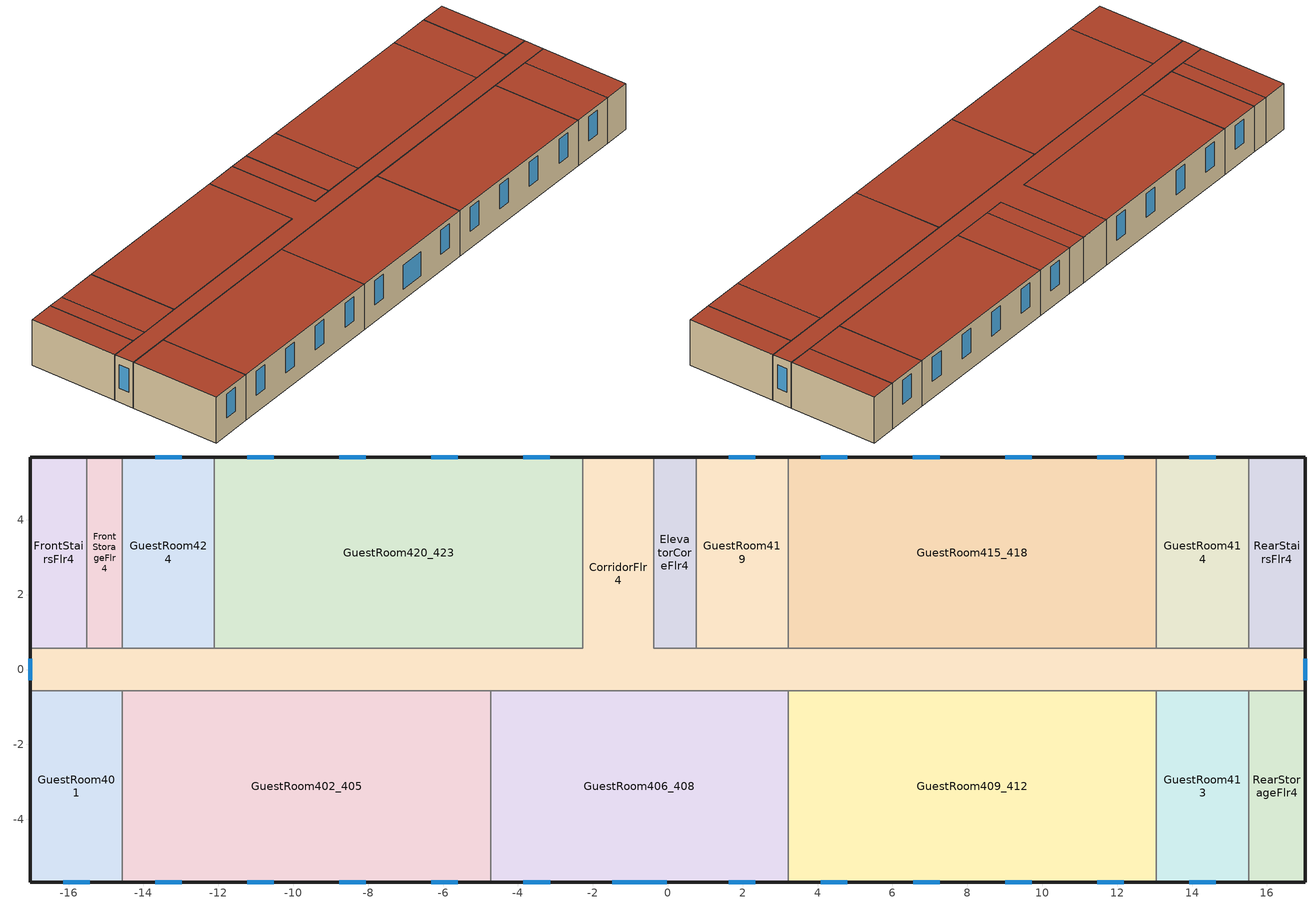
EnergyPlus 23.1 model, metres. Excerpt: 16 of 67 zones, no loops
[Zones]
RearStairsFlr4
 floor to RearStairsFlr3 (LA_Floor_Construction): 17.02,5.67 17.02,0.57 15.51,0.57 15.51,5.67 z8.84
 wall outside (LA_Wall_Construction): 17.02,0.57 17.02,5.67 15.51,5.67 z8.84:11.58
 wall to GuestRoom414 (LA_Wall_Construction): 15.51,5.67 15.51,0.57 z8.84:11.58
 wall to CorridorFlr4 (LA_Wall_Construction): 15.51,0.57 17.02,0.57 z8.84:11.58
 roof outside (LA_Roof_Construction): 17.02,0.57 17.02,5.67 15.51,5.67 15.51,0.57 z11.58
CorridorFlr4
 floor to CorridorFlr3 (LA_Floor_Construction): 17.02,0.57 17.02,-0.57 -17.02,-0.57 -17.02,0.57 -2.27,0.57 -2.27,5.67 -0.38,5.67 -0.38,0.57 z8.84
 wall outside (LA_Wall_Construction): 17.02,-0.57 17.02,0.57 / -0.38,5.67 -2.27,5.67 / -17.02,0.57 -17.02,-0.57 z8.84:11.58
 wall to GuestRoom414 (LA_Wall_Construction): 15.51,0.57 13.05,0.57 z8.84:11.58
 wall to GuestRoom415_418 (LA_Wall_Construction): 13.05,0.57 3.22,0.57 z8.84:11.58
 wall to GuestRoom419 (LA_Wall_Construction): 3.22,0.57 0.76,0.57 z8.84:11.58
 wall to ElevatorCoreFlr4 (LA_Wall_Construction): 0.76,0.57 -0.38,0.57 -0.38,5.67 z8.84:11.58
 wall to GuestRoom420_423 (LA_Wall_Construction): -2.27,5.67 -2.27,0.57 -12.1,0.57 z8.84:11.58
 wall to GuestRoom424 (LA_Wall_Construction): -12.1,0.57 -14.56,0.57 z8.84:11.58
 wall to FrontStorageFlr4 (LA_Wall_Construction): -14.56,0.57 -15.51,0.57 z8.84:11.58
 wall to FrontStairsFlr4 (LA_Wall_Construction): -15.51,0.57 -17.02,0.57 z8.84:11.58
 wall to GuestRoom401 (LA_Wall_Construction): -17.02,-0.57 -14.56,-0.57 z8.84:11.58
 wall to GuestRoom402_405 (LA_Wall_Construction): -14.56,-0.57 -4.73,-0.57 z8.84:11.58
 wall to GuestRoom406_408 (LA_Wall_Construction): -4.73,-0.57 3.22,-0.57 z8.84:11.58
 wall to GuestRoom409_412 (LA_Wall_Construction): 3.22,-0.57 13.05,-0.57 z8.84:11.58
 wall to GuestRoom413 (LA_Wall_Construction): 13.05,-0.57 15.51,-0.57 z8.84:11.58
 wall to RearStorageFlr4 (LA_Wall_Construction): 15.51,-0.57 17.02,-0.57 z8.84:11.58
 window (LA_Window_Construction): 17.02,-0.29 17.02,0.29 / -17.02,0.29 -17.02,-0.29 z9.68:11.1
 roof outside (LA_Roof_Construction): 17.02,-0.57 17.02,0.57 -0.38,0.57 -0.38,5.67 -2.27,5.67 -2.27,0.57 -17.02,0.57 -17.02,-0.57 z11.58
RearStorageFlr4
 floor to RearStorageFlr3 (LA_Floor_Construction): 17.02,-0.57 17.02,-5.67 15.51,-5.67 15.51,-0.57 z8.84
 wall outside (LA_Wall_Construction): 15.51,-5.67 17.02,-5.67 17.02,-0.57 z8.84:11.58
 wall to GuestRoom413 (LA_Wall_Construction): 15.51,-0.57 15.51,-5.67 z8.84:11.58
 roof outside (LA_Roof_Construction): 17.02,-5.67 17.02,-0.57 15.51,-0.57 15.51,-5.67 z11.58
GuestRoom401
 floor to GuestRoom301 (LA_Floor_Construction): -14.56,-0.57 -14.56,-5.67 -17.02,-5.67 -17.02,-0.57 z8.84
 wall outside (LA_Wall_Construction): -17.02,-0.57 -17.02,-5.67 -14.56,-5.67 z8.84:11.58
 wall to GuestRoom402_405 (LA_Wall_Construction): -14.56,-5.67 -14.56,-0.57 z8.84:11.58
 window (LA_Window_Construction): -16.15,-5.67 -15.44,-5.67 z9.86:11.3
 roof outside (LA_Roof_Construction): -14.56,-5.67 -14.56,-0.57 -17.02,-0.57 -17.02,-5.67 z11.58
GuestRoom402_405
 floor to GuestRoom302_305 (LA_Floor_Construction): -4.73,-0.57 -4.73,-5.67 -14.56,-5.67 -14.56,-0.57 z8.84
 wall outside (LA_Wall_Construction): -14.56,-5.67 -4.73,-5.67 z8.84:11.58
 wall to GuestRoom406_408 (LA_Wall_Construction): -4.73,-5.67 -4.73,-0.57 z8.84:11.58
 window (LA_Window_Construction): -13.69,-5.67 -12.98,-5.67 / -11.23,-5.67 -10.52,-5.67 / -8.77,-5.67 -8.06,-5.67 / -6.31,-5.67 -5.6,-5.67 z9.86:11.3
 roof outside (LA_Roof_Construction): -4.73,-5.67 -4.73,-0.57 -14.56,-0.57 -14.56,-5.67 z11.58
GuestRoom406_408
 floor to GuestRoom306_308 (LA_Floor_Construction): 3.22,-0.57 3.22,-5.67 -4.73,-5.67 -4.73,-0.57 z8.84
 wall outside (LA_Wall_Construction): -4.73,-5.67 3.22,-5.67 z8.84:11.58
 wall to GuestRoom409_412 (LA_Wall_Construction): 3.22,-5.67 3.22,-0.57 z8.84:11.58
 window (LA_Window_Construction): -3.85,-5.67 -3.14,-5.67 / 1.63,-5.67 2.34,-5.67 z9.86:11.3; -1.49,-5.67 -0.03,-5.67 z9.49:10.93
 roof outside (LA_Roof_Construction): 3.22,-5.67 3.22,-0.57 -4.73,-0.57 -4.73,-5.67 z11.58
GuestRoom409_412
 floor to GuestRoom309_312 (LA_Floor_Construction): 13.05,-0.57 13.05,-5.67 3.22,-5.67 3.22,-0.57 z8.84
 wall outside (LA_Wall_Construction): 3.22,-5.67 13.05,-5.67 z8.84:11.58
 wall to GuestRoom413 (LA_Wall_Construction): 13.05,-5.67 13.05,-0.57 z8.84:11.58
 window (LA_Window_Construction): 4.09,-5.67 4.8,-5.67 / 6.55,-5.67 7.26,-5.67 / 9.01,-5.67 9.72,-5.67 / 11.47,-5.67 12.18,-5.67 z9.86:11.3
 roof outside (LA_Roof_Construction): 13.05,-5.67 13.05,-0.57 3.22,-0.57 3.22,-5.67 z11.58
GuestRoom413
 floor to GuestRoom313 (LA_Floor_Construction): 15.51,-0.57 15.51,-5.67 13.05,-5.67 13.05,-0.57 z8.84
 wall outside (LA_Wall_Construction): 13.05,-5.67 15.51,-5.67 z8.84:11.58
 window (LA_Window_Construction): 13.93,-5.67 14.63,-5.67 z9.86:11.3
 roof outside (LA_Roof_Construction): 15.51,-5.67 15.51,-0.57 13.05,-0.57 13.05,-5.67 z11.58
GuestRoom414
 floor to GuestRoom314 (LA_Floor_Construction): 15.51,5.67 15.51,0.57 13.05,0.57 13.05,5.67 z8.84
 wall outside (LA_Wall_Construction): 15.51,5.67 13.05,5.67 z8.84:11.58
 wall to GuestRoom415_418 (LA_Wall_Construction): 13.05,5.67 13.05,0.57 z8.84:11.58
 window (LA_Window_Construction): 14.63,5.67 13.92,5.67 z9.86:11.3
 roof outside (LA_Roof_Construction): 15.51,0.57 15.51,5.67 13.05,5.67 13.05,0.57 z11.58
GuestRoom415_418
 floor to GuestRoom315_318 (LA_Floor_Construction): 13.05,5.67 13.05,0.57 3.22,0.57 3.22,5.67 z8.84
 wall outside (LA_Wall_Construction): 13.05,5.67 3.22,5.67 z8.84:11.58
 wall to GuestRoom419 (LA_Wall_Construction): 3.22,5.67 3.22,0.57 z8.84:11.58
 window (LA_Window_Construction): 12.17,5.67 11.47,5.67 / 9.72,5.67 9.01,5.67 / 7.26,5.67 6.55,5.67 / 4.8,5.67 4.09,5.67 z9.86:11.3
 roof outside (LA_Roof_Construction): 13.05,0.57 13.05,5.67 3.22,5.67 3.22,0.57 z11.58
ElevatorCoreFlr4
 floor to ElevatorCoreFlr3 (LA_Floor_Construction): 0.76,5.67 0.76,0.57 -0.38,0.57 -0.38,5.67 z8.84
 wall outside (LA_Wall_Construction): 0.76,5.67 -0.38,5.67 z8.84:11.58
 wall to GuestRoom419 (LA_Wall_Construction): 0.76,0.57 0.76,5.67 z8.84:11.58
 roof outside (LA_Roof_Construction): 0.76,0.57 0.76,5.67 -0.38,5.67 -0.38,0.57 z11.58
GuestRoom419
 floor to GuestRoom319 (LA_Floor_Construction): 3.22,5.67 3.22,0.57 0.76,0.57 0.76,5.67 z8.84
 wall outside (LA_Wall_Construction): 3.22,5.67 0.76,5.67 z8.84:11.58
 window (LA_Window_Construction): 2.34,5.67 1.63,5.67 z9.86:11.3
 roof outside (LA_Roof_Construction): 3.22,0.57 3.22,5.67 0.76,5.67 0.76,0.57 z11.58
GuestRoom420_423
 floor to GuestRoom320_323 (LA_Floor_Construction): -2.27,5.67 -2.27,0.57 -12.1,0.57 -12.1,5.67 z8.84
 wall outside (LA_Wall_Construction): -2.27,5.67 -12.1,5.67 z8.84:11.58
 wall to GuestRoom424 (LA_Wall_Construction): -12.1,5.67 -12.1,0.57 z8.84:11.58
 window (LA_Window_Construction): -3.15,5.67 -3.85,5.67 / -5.6,5.67 -6.31,5.67 / -8.06,5.67 -8.77,5.67 / -10.52,5.67 -11.23,5.67 z9.86:11.3
 roof outside (LA_Roof_Construction): -2.27,0.57 -2.27,5.67 -12.1,5.67 -12.1,0.57 z11.58
GuestRoom424
 floor to GuestRoom324 (LA_Floor_Construction): -12.1,5.67 -12.1,0.57 -14.56,0.57 -14.56,5.67 z8.84
 wall outside (LA_Wall_Construction): -12.1,5.67 -14.56,5.67 z8.84:11.58
 wall to FrontStorageFlr4 (LA_Wall_Construction): -14.56,5.67 -14.56,0.57 z8.84:11.58
 window (LA_Window_Construction): -12.98,5.67 -13.69,5.67 z9.86:11.3
 roof outside (LA_Roof_Construction): -12.1,0.57 -12.1,5.67 -14.56,5.67 -14.56,0.57 z11.58
FrontStorageFlr4
 floor to FrontStorageFlr3 (LA_Floor_Construction): -14.56,5.67 -14.56,0.57 -15.51,0.57 -15.51,5.67 z8.84
 wall outside (LA_Wall_Construction): -14.56,5.67 -15.51,5.67 z8.84:11.58
 wall to FrontStairsFlr4 (LA_Wall_Construction): -15.51,5.67 -15.51,0.57 z8.84:11.58
 roof outside (LA_Roof_Construction): -14.56,0.57 -14.56,5.67 -15.51,5.67 -15.51,0.57 z11.58
FrontStairsFlr4
 floor to FrontStairsFlr3 (LA_Floor_Construction): -15.51,5.67 -15.51,0.57 -17.02,0.57 -17.02,5.67 z8.84
 wall outside (LA_Wall_Construction): -15.51,5.67 -17.02,5.67 -17.02,0.57 z8.84:11.58
 roof outside (LA_Roof_Construction): -15.51,0.57 -15.51,5.67 -17.02,5.67 -17.02,0.57 z11.58
[Building]
HotelSmall: North Axis=180; Terrain=Suburbs; Loads Convergence Tolerance Value=0.04; Temperature Convergence Tolerance Value=0.4; Solar Distribution=FullExterior; Maximum Number of Warmup Days=25; Minimum Number of Warmup Days=6
[Site:Location]
Los.Angeles.Downtown-USC.Campus: Latitude=34.024; Longitude=-118.291; Time Zone=-8; Elevation=54.6
[SizingPeriod:DesignDay] Day of Month=21; DryBulb Temperature Range Modifier Type=DefaultMultipliers; Humidity Condition Type=Wetbulb; Barometric Pressure=98769; Rain Indicator=No; Snow Indicator=No; Daylight Saving Time Indicator=No
Name | Month | Day Type | Maximum DryBulb Temperature | Daily DryBulb Temperature Range | Wetbulb or DewPoint at Maximum DryBulb | Wind Speed | Wind Direction | Solar Model Indicator | Sky Clearness | ASHRAE Clear Sky Optical Depth for Beam Irradiance taub | ASHRAE Clear Sky Optical Depth for Diffuse Irradiance taud
Buffalo.Niagara.Intl.AP_NY_USA Ann Htg 99.6% Condns DB | 1 | WinterDesignDay | -16.3 | 0 | -16.3 | 5.1 | 270 | ASHRAEClearSky | 0
Buffalo.Niagara.Intl.AP_NY_USA Ann Clg .4% Condns DB=>MWB | 7 | SummerDesignDay | 30.3 | 9.3 | 21.8 | 5.7 | 240 | ASHRAETau |  | 0.462 | 2.001
[Site:GroundTemperature:FCfactorMethod]
January Ground Temperature=9.7; February Ground Temperature=6; March Ground Temperature=-2.2; April Ground Temperature=-3.4; May Ground Temperature=-4.2; June Ground Temperature=2.7; July Ground Temperature=7.5; August Ground Temperature=13.7; September Ground Temperature=18.6; October Ground Temperature=22; November Ground Temperature=20.7; December Ground Temperature=16.5
[Site:WaterMainsTemperature]
Calculation Method=Correlation; Annual Average Outdoor Air Temperature=8.96667; Maximum Difference In Monthly Average Outdoor Air Temperatures=26.2
[MATERIAL] Roughness=MediumRough; Conductivity=0.12; Density=800; Specific Heat=1000; Thermal Absorptance=0.9; Solar Absorptance=0.7; Visible Absorptance=0.7
Name | Thickness
LA_Roof_Assembly | 0.342857
LA_Wall_Assembly | 0.17341
LA_Floor_Assembly | 0.180451
[WINDOWMATERIAL:SIMPLEGLAZINGSYSTEM]
LA_Window_Material: UFactor=3.775; Solar Heat Gain Coefficient=0.25; Visible Transmittance=0.6
[CONSTRUCTION]
LA_Roof_Construction: LA_Roof_Assembly
LA_Wall_Construction: LA_Wall_Assembly
LA_Floor_Construction: LA_Floor_Assembly
LA_Window_Construction: LA_Window_Material
[Zone] Type=1; Multiplier=1
RearStairsFlr4; CorridorFlr4; RearStorageFlr4; GuestRoom401; GuestRoom402_405; GuestRoom406_408; GuestRoom409_412; GuestRoom413; GuestRoom414; GuestRoom415_418; ElevatorCoreFlr4; GuestRoom419; GuestRoom420_423; GuestRoom424; FrontStorageFlr4; FrontStairsFlr4
[People] Number of People Calculation Method=People; Fraction Radiant=0.3; Sensible Heat Fraction=autocalculate; Activity Level Schedule=Activity_Sch; Mean Radiant Temperature Calculation Type=ZoneAveraged
Name | Zone or ZoneList or Space or SpaceList | Number of People Schedule | Number of People
CorridorFlr4_People | CorridorFlr4 | AlwaysOff | 2.599
ElevatorCoreFlr4_People | ElevatorCoreFlr4 | AlwaysOff | 0.0935641
FrontStairsFlr4_People | FrontStairsFlr4 | AlwaysOff | 0.41584
FrontStorageFlr4_People | FrontStorageFlr4 | AlwaysOff | 0.10396
GuestRoom401_People | GuestRoom401 | GuestRoom_Occ_Sch | 0.577556
GuestRoom402_405_People | GuestRoom402_405 | AlwaysOff | 2.31022
GuestRoom406_408_People | GuestRoom406_408 | AlwaysOff | 1.73267
GuestRoom409_412_People | GuestRoom409_412 | GuestRoom_Occ_Sch | 2.31022
GuestRoom413_People | GuestRoom413 | AlwaysOff | 0.577556
GuestRoom414_People | GuestRoom414 | AlwaysOff | 0.577556
GuestRoom415_418_People | GuestRoom415_418 | GuestRoom_Occ_Sch | 2.31022
GuestRoom419_People | GuestRoom419 | GuestRoom_Occ_Sch | 0.577556
GuestRoom420_423_People | GuestRoom420_423 | GuestRoom_Occ_Sch | 2.31022
GuestRoom424_People | GuestRoom424 | GuestRoom_Occ_Sch | 0.577556
RearStairsFlr4_People | RearStairsFlr4 | AlwaysOff | 0.41584
RearStorageFlr4_People | RearStorageFlr4 | AlwaysOff | 0.166336
[Lights] Design Level Calculation Method=Watts/Area; Lighting Level=0; Return Air Fraction=0; Fraction Radiant=0.7; Fraction Visible=0.2; Fraction Replaceable=1; EndUse Subcategory=LightsWired
Name | Zone or ZoneList or Space or SpaceList | Schedule | Watts per Zone Floor Area
CorridorFlr4_Lights | CorridorFlr4 | ltg_sch_corridor | 5.115006
ElevatorCoreFlr4_Lights | ElevatorCoreFlr4 | ltg_sch_elevator | 0
FrontStairsFlr4_Lights | FrontStairsFlr4 | ltg_sch_stair | 4.553127
FrontStorageFlr4_Lights | FrontStorageFlr4 | ltg_sch_storage | 3.458439
GuestRoom401_Lights | GuestRoom401 | ltg_sch_guestroom | 4.4132
GuestRoom402_405_Lights | GuestRoom402_405 | alwaysoff | 4.4132
GuestRoom406_408_Lights | GuestRoom406_408 | alwaysoff | 4.4132
GuestRoom409_412_Lights | GuestRoom409_412 | ltg_sch_guestroom | 4.4132
GuestRoom413_Lights | GuestRoom413 | alwaysoff | 4.4132
GuestRoom414_Lights | GuestRoom414 | alwaysoff | 4.4132
GuestRoom415_418_Lights | GuestRoom415_418 | ltg_sch_guestroom | 4.4132
GuestRoom419_Lights | GuestRoom419 | ltg_sch_guestroom | 4.4132
GuestRoom420_423_Lights | GuestRoom420_423 | ltg_sch_guestroom | 4.4132
GuestRoom424_Lights | GuestRoom424 | ltg_sch_guestroom | 4.4132
RearStairsFlr4_Lights | RearStairsFlr4 | ltg_sch_stair | 4.553127
RearStorageFlr4_Lights | RearStorageFlr4 | ltg_sch_storage | 3.458439
[ElectricEquipment] Fraction Latent=0; Fraction Radiant=0.5; Fraction Lost=0; EndUse Subcategory=MiscPlug
Name | Zone or ZoneList or Space or SpaceList | Schedule | Design Level Calculation Method | Design Level | Watts per Zone Floor Area
CorridorFlr4_PlugLoad | CorridorFlr4 | AlwaysOff | EquipmentLevel | 0
ElevatorCoreFlr4_PlugLoad | ElevatorCoreFlr4 | AlwaysOff | EquipmentLevel | 0
FrontStairsFlr4_PlugLoad | FrontStairsFlr4 | AlwaysOff | EquipmentLevel | 0
FrontStorageFlr4_PlugLoad | FrontStorageFlr4 | AlwaysOff | EquipmentLevel | 0
GuestRoom401_PlugLoad | GuestRoom401 | Guestroom_Eqp_Sch_Adva | Watts/Area |  | 11.8935
GuestRoom402_405_PlugLoad | GuestRoom402_405 | AlwaysOff | Watts/Area |  | 11.8935
GuestRoom406_408_PlugLoad | GuestRoom406_408 | AlwaysOff | Watts/Area |  | 11.8935
GuestRoom409_412_PlugLoad | GuestRoom409_412 | Guestroom_Eqp_Sch_Adva | Watts/Area |  | 11.8935
GuestRoom413_PlugLoad | GuestRoom413 | AlwaysOff | Watts/Area |  | 11.8935
GuestRoom414_PlugLoad | GuestRoom414 | AlwaysOff | Watts/Area |  | 11.8935
GuestRoom415_418_PlugLoad | GuestRoom415_418 | Guestroom_Eqp_Sch_Adva | Watts/Area |  | 11.8935
GuestRoom419_PlugLoad | GuestRoom419 | Guestroom_Eqp_Sch_Adva | Watts/Area |  | 11.8935
GuestRoom420_423_PlugLoad | GuestRoom420_423 | Guestroom_Eqp_Sch_Adva | Watts/Area |  | 11.8935
GuestRoom424_PlugLoad | GuestRoom424 | Guestroom_Eqp_Sch_Adva | Watts/Area |  | 11.8935
RearStairsFlr4_PlugLoad | RearStairsFlr4 | AlwaysOff | EquipmentLevel | 0
RearStorageFlr4_PlugLoad | RearStorageFlr4 | AlwaysOff | EquipmentLevel | 0
[ZoneInfiltration:DesignFlowRate] Design Flow Rate Calculation Method=Flow/ExteriorWallArea; Design Flow Rate=0; Flow Rate per Exterior Surface Area=0.000569572; Constant Term Coefficient=0; Temperature Term Coefficient=0; Velocity Term Coefficient=0.224; Velocity Squared Term Coefficient=0
Name | Zone or ZoneList or Space or SpaceList | Schedule
CorridorFlr4_Infiltration | CorridorFlr4 | AlwaysOn
ElevatorCoreFlr4_Infiltration | ElevatorCoreFlr4 | AlwaysOn
FrontStairsFlr4_Infiltration | FrontStairsFlr4 | AlwaysOn
FrontStorageFlr4_Infiltration | FrontStorageFlr4 | AlwaysOn
GuestRoom401_Infiltration | GuestRoom401 | GuestRoom_Infil_Sch
GuestRoom402_405_Infiltration | GuestRoom402_405 | GuestRoom_Infil_Sch
GuestRoom406_408_Infiltration | GuestRoom406_408 | GuestRoom_Infil_Sch
GuestRoom409_412_Infiltration | GuestRoom409_412 | GuestRoom_Infil_Sch
GuestRoom413_Infiltration | GuestRoom413 | GuestRoom_Infil_Sch
GuestRoom414_Infiltration | GuestRoom414 | GuestRoom_Infil_Sch
GuestRoom415_418_Infiltration | GuestRoom415_418 | GuestRoom_Infil_Sch
GuestRoom419_Infiltration | GuestRoom419 | GuestRoom_Infil_Sch
GuestRoom420_423_Infiltration | GuestRoom420_423 | GuestRoom_Infil_Sch
GuestRoom424_Infiltration | GuestRoom424 | GuestRoom_Infil_Sch
RearStairsFlr4_Infiltration | RearStairsFlr4 | AlwaysOn
RearStorageFlr4_Infiltration | RearStorageFlr4 | AlwaysOn
[ZoneVentilation:WindandStackOpenArea] Opening Area=0.0021; Opening Area Fraction Schedule=Sliding_Doors_Ventilation_Availability_SCH; Opening Effectiveness=autocalculate; Height Difference=5.7909; Discharge Coefficient for Opening=autocalculate; Minimum Indoor Temperature=18.89; Maximum Indoor Temperature=25.56; Delta Temperature=-100; Minimum Outdoor Temperature=15.56; Maximum Outdoor Temperature=23.89; Maximum Wind Speed=40
Name | Zone or Space | Effective Angle
GuestRoom401 Sliding Door Ventilation | GuestRoom401 | 0
GuestRoom409_412 Sliding Door Ventilation | GuestRoom409_412 | 0
GuestRoom415_418 Sliding Door Ventilation | GuestRoom415_418 | 180
GuestRoom419 Sliding Door Ventilation | GuestRoom419 | 180
GuestRoom420_423 Sliding Door Ventilation | GuestRoom420_423 | 180
GuestRoom424 Sliding Door Ventilation | GuestRoom424 | 180
[Exterior:Lights]
Exterior_Lights: Schedule=Exterior_Lgt_ALWAYS_ON; Design Level=909.093; Control Option=AstronomicalClock; EndUse Subcategory=General
[DesignSpecification:OutdoorAir] Outdoor Air Method=Flow/Area
Name | Outdoor Air Flow per Zone Floor Area
SZ DSOA GuestRoom401; SZ DSOA GuestRoom402_405; SZ DSOA GuestRoom409_412; SZ DSOA GuestRoom413; SZ DSOA GuestRoom414; SZ DSOA GuestRoom415_418; SZ DSOA GuestRoom419; SZ DSOA GuestRoom420_423; SZ DSOA GuestRoom424 | 0.000413347
SZ DSOA GuestRoom406_408 | 0.000405593
SZ DSOA CorridorFlr4; SZ DSOA FrontStairsFlr4; SZ DSOA RearStairsFlr4 | 0.0003048
[Sizing:Zone] Zone Cooling Design Supply Air Temperature Input Method=SupplyAirTemperature; Zone Cooling Design Supply Air Temperature=14; Zone Heating Design Supply Air Temperature Input Method=SupplyAirTemperature; Zone Heating Design Supply Air Temperature=50; Zone Cooling Design Supply Air Humidity Ratio=0.008; Zone Heating Design Supply Air Humidity Ratio=0.008; Cooling Design Air Flow Method=DesignDay; Cooling Design Air Flow Rate=0; Cooling Minimum Air Flow Fraction=0; Heating Design Air Flow Method=DesignDay; Heating Design Air Flow Rate=0; Zone Load Sizing Method=Sensible Load Only No Latent Load; Zone Latent Cooling Design Supply Air Humidity Ratio Input Method=HumidityRatioDifference; Zone Cooling Design Supply Air Humidity Ratio Difference=0.005; Zone Latent Heating Design Supply Air Humidity Ratio Input Method=HumidityRatioDifference; Zone Humidification Design Supply Air Humidity Ratio Difference=0.005
Name | Design Specification Outdoor Air Object
GuestRoom401 | SZ DSOA GuestRoom401
GuestRoom402_405 | SZ DSOA GuestRoom402_405
GuestRoom406_408 | SZ DSOA GuestRoom406_408
GuestRoom409_412 | SZ DSOA GuestRoom409_412
GuestRoom413 | SZ DSOA GuestRoom413
GuestRoom414 | SZ DSOA GuestRoom414
GuestRoom415_418 | SZ DSOA GuestRoom415_418
GuestRoom419 | SZ DSOA GuestRoom419
GuestRoom420_423 | SZ DSOA GuestRoom420_423
GuestRoom424 | SZ DSOA GuestRoom424
CorridorFlr4 | SZ DSOA CorridorFlr4
FrontStairsFlr4 | SZ DSOA FrontStairsFlr4
RearStairsFlr4 | SZ DSOA RearStairsFlr4
[ZoneControl:Thermostat]
Name | Zone or ZoneList | Control Type Schedule | Control 1
GuestRoom401 Thermostat | GuestRoom401 | COMPACT HVAC-ALWAYS 4 | N OccGuestRoom Thermostat Dual SP Control
GuestRoom402_405 Thermostat | GuestRoom402_405 | COMPACT HVAC-ALWAYS 4 | VacGuestRoom Thermostat Dual SP Control
GuestRoom406_408 Thermostat | GuestRoom406_408 | COMPACT HVAC-ALWAYS 4 | VacGuestRoom Thermostat Dual SP Control
GuestRoom409_412 Thermostat | GuestRoom409_412 | COMPACT HVAC-ALWAYS 4 | N OccGuestRoom Thermostat Dual SP Control
GuestRoom413 Thermostat | GuestRoom413 | COMPACT HVAC-ALWAYS 4 | VacGuestRoom Thermostat Dual SP Control
GuestRoom414 Thermostat | GuestRoom414 | COMPACT HVAC-ALWAYS 4 | VacGuestRoom Thermostat Dual SP Control
GuestRoom415_418 Thermostat | GuestRoom415_418 | COMPACT HVAC-ALWAYS 4 | S OccGuestRoom Thermostat Dual SP Control
GuestRoom419 Thermostat | GuestRoom419 | COMPACT HVAC-ALWAYS 4 | S OccGuestRoom Thermostat Dual SP Control
GuestRoom420_423 Thermostat | GuestRoom420_423 | COMPACT HVAC-ALWAYS 4 | S OccGuestRoom Thermostat Dual SP Control
GuestRoom424 Thermostat | GuestRoom424 | COMPACT HVAC-ALWAYS 4 | S OccGuestRoom Thermostat Dual SP Control
CorridorFlr4 Thermostat | CorridorFlr4 | COMPACT HVAC-ALWAYS 4 | CommonArea Thermostat Dual SP Control
FrontStairsFlr4 Thermostat | FrontStairsFlr4 | COMPACT HVAC-ALWAYS 1 | SemiHeated_HtgSP
RearStairsFlr4 Thermostat | RearStairsFlr4 | COMPACT HVAC-ALWAYS 1 | SemiHeated_HtgSP
[ThermostatSetpoint:SingleHeating]
SemiHeated_HtgSP: Setpoint Temperature Schedule=SemiHeated_HtgSP_Sch
[ThermostatSetpoint:DualSetpoint]
Name | Heating Setpoint Temperature Schedule | Cooling Setpoint Temperature Schedule
VacGuestRoom Thermostat Dual SP Control | VacGuestRoom_HtgSP_Sch | VacGuestRoom_ClgSP_Sch
S OccGuestRoom Thermostat Dual SP Control | OBCReset_S_OccGuestRoom_HtgSP_Sch_20min | OBCReset_S_OccGuestRoom_ClgSP_Sch_20min
N OccGuestRoom Thermostat Dual SP Control | OBCReset_N_OccGuestRoom_HtgSP_Sch_20min | OBCReset_N_OccGuestRoom_ClgSP_Sch_20min
CommonArea Thermostat Dual SP Control | CommonArea_HtgSP_Sch | CommonArea_ClgSP_Sch
[ZoneHVAC:PackagedTerminalAirConditioner] Availability Schedule=COMPACT HVAC-ALWAYS 1; Cooling Supply Air Flow Rate=Autosize; Heating Supply Air Flow Rate=Autosize; No Load Supply Air Flow Rate=Autosize; Cooling Outdoor Air Flow Rate=Autosize; Heating Outdoor Air Flow Rate=Autosize; No Load Outdoor Air Flow Rate=Autosize; Fan Placement=DrawThrough
Name | Supply Air Fan | Heating Coil | Cooling Coil | Supply Air Fan Operating Mode Schedule
215_218 PTAC | 215_218 PTAC Supply Fan | 215_218 PTAC Heating Coil | 215_218 PTAC PTAC Cooling Coil | Vac_Guestroom_Vent_Ctrl
219 PTAC | 219 PTAC Supply Fan | 219 PTAC Heating Coil | 219 PTAC PTAC Cooling Coil | Occ_Guestroom_Vent_Ctrl_20min
220_223 PTAC | 220_223 PTAC Supply Fan | 220_223 PTAC Heating Coil | 220_223 PTAC PTAC Cooling Coil | Occ_Guestroom_Vent_Ctrl_20min
224 PTAC | 224 PTAC Supply Fan | 224 PTAC Heating Coil | 224 PTAC PTAC Cooling Coil | Occ_Guestroom_Vent_Ctrl_20min
301 PTAC | 301 PTAC Supply Fan | 301 PTAC Heating Coil | 301 PTAC PTAC Cooling Coil | Vac_Guestroom_Vent_Ctrl
302_305 PTAC | 302_305 PTAC Supply Fan | 302_305 PTAC Heating Coil | 302_305 PTAC PTAC Cooling Coil | Vac_Guestroom_Vent_Ctrl
306_308 PTAC | 306_308 PTAC Supply Fan | 306_308 PTAC Heating Coil | 306_308 PTAC PTAC Cooling Coil | Vac_Guestroom_Vent_Ctrl
309_312 PTAC | 309_312 PTAC Supply Fan | 309_312 PTAC Heating Coil | 309_312 PTAC PTAC Cooling Coil | Occ_Guestroom_Vent_Ctrl_20min
313 PTAC | 313 PTAC Supply Fan | 313 PTAC Heating Coil | 313 PTAC PTAC Cooling Coil | Vac_Guestroom_Vent_Ctrl
314 PTAC | 314 PTAC Supply Fan | 314 PTAC Heating Coil | 314 PTAC PTAC Cooling Coil | Occ_Guestroom_Vent_Ctrl_20min
315_318 PTAC | 315_318 PTAC Supply Fan | 315_318 PTAC Heating Coil | 315_318 PTAC PTAC Cooling Coil | Occ_Guestroom_Vent_Ctrl_20min
319 PTAC | 319 PTAC Supply Fan | 319 PTAC Heating Coil | 319 PTAC PTAC Cooling Coil | Vac_Guestroom_Vent_Ctrl
320_323 PTAC | 320_323 PTAC Supply Fan | 320_323 PTAC Heating Coil | 320_323 PTAC PTAC Cooling Coil | Occ_Guestroom_Vent_Ctrl_20min
324 PTAC | 324 PTAC Supply Fan | 324 PTAC Heating Coil | 324 PTAC PTAC Cooling Coil | Vac_Guestroom_Vent_Ctrl
401 PTAC | 401 PTAC Supply Fan | 401 PTAC Heating Coil | 401 PTAC PTAC Cooling Coil | Occ_Guestroom_Vent_Ctrl_20min
402_405 PTAC | 402_405 PTAC Supply Fan | 402_405 PTAC Heating Coil | 402_405 PTAC PTAC Cooling Coil | Vac_Guestroom_Vent_Ctrl
406_408 PTAC | 406_408 PTAC Supply Fan | 406_408 PTAC Heating Coil | 406_408 PTAC PTAC Cooling Coil | Vac_Guestroom_Vent_Ctrl
409_412 PTAC | 409_412 PTAC Supply Fan | 409_412 PTAC Heating Coil | 409_412 PTAC PTAC Cooling Coil | Occ_Guestroom_Vent_Ctrl_20min
413 PTAC | 413 PTAC Supply Fan | 413 PTAC Heating Coil | 413 PTAC PTAC Cooling Coil | Vac_Guestroom_Vent_Ctrl
414 PTAC | 414 PTAC Supply Fan | 414 PTAC Heating Coil | 414 PTAC PTAC Cooling Coil | Vac_Guestroom_Vent_Ctrl
415_418 PTAC | 415_418 PTAC Supply Fan | 415_418 PTAC Heating Coil | 415_418 PTAC PTAC Cooling Coil | Occ_Guestroom_Vent_Ctrl_20min
419 PTAC | 419 PTAC Supply Fan | 419 PTAC Heating Coil | 419 PTAC PTAC Cooling Coil | Occ_Guestroom_Vent_Ctrl_20min
420_423 PTAC | 420_423 PTAC Supply Fan | 420_423 PTAC Heating Coil | 420_423 PTAC PTAC Cooling Coil | Occ_Guestroom_Vent_Ctrl_20min
424 PTAC | 424 PTAC Supply Fan | 424 PTAC Heating Coil | 424 PTAC PTAC Cooling Coil | Occ_Guestroom_Vent_Ctrl_20min
CorridorFlr1 PTAC | CorridorFlr1 PTAC Supply Fan | CorridorFlr1 PTAC Heating Coil | CorridorFlr1 PTAC PTAC Cooling Coil | AlwaysOn
CorridorFlr2 PTAC | CorridorFlr2 PTAC Supply Fan | CorridorFlr2 PTAC Heating Coil | CorridorFlr2 PTAC PTAC Cooling Coil | AlwaysOn
CorridorFlr3 PTAC | CorridorFlr3 PTAC Supply Fan | CorridorFlr3 PTAC Heating Coil | CorridorFlr3 PTAC PTAC Cooling Coil | AlwaysOn
CorridorFlr4 PTAC | CorridorFlr4 PTAC Supply Fan | CorridorFlr4 PTAC Heating Coil | CorridorFlr4 PTAC PTAC Cooling Coil | AlwaysOn
[ZoneHVAC:UnitHeater] Availability Schedule=AlwaysOn; Maximum Supply Air Flow Rate=AUTOSIZE; Supply Air Fan Operation During No Heating=Yes; Maximum Hot Water or Steam Flow Rate=AUTOSIZE; Minimum Hot Water or Steam Flow Rate=0; Heating Convergence Tolerance=0.001
Name | Supply Air Fan | Heating Coil
FrontStairsFlr1 Unit Heater | FrontStairsFlr1 UnitHeater Fan | FrontStairsFlr1 UnitHeater Heating Coil
FrontStairsFlr2 Unit Heater | FrontStairsFlr2 UnitHeater Fan | FrontStairsFlr2 UnitHeater Heating Coil
FrontStairsFlr3 Unit Heater | FrontStairsFlr3 UnitHeater Fan | FrontStairsFlr3 UnitHeater Heating Coil
FrontStairsFlr4 Unit Heater | FrontStairsFlr4 UnitHeater Fan | FrontStairsFlr4 UnitHeater Heating Coil
RearStairsFlr1 Unit Heater | RearStairsFlr1 UnitHeater Fan | RearStairsFlr1 UnitHeater Heating Coil
RearStairsFlr2 Unit Heater | RearStairsFlr2 UnitHeater Fan | RearStairsFlr2 UnitHeater Heating Coil
RearStairsFlr3 Unit Heater | RearStairsFlr3 UnitHeater Fan | RearStairsFlr3 UnitHeater Heating Coil
RearStairsFlr4 Unit Heater | RearStairsFlr4 UnitHeater Fan | RearStairsFlr4 UnitHeater Heating Coil
MechanicalRoomFlr1 Unit Heater | MechRm UnitHeater Fan | MechRm UnitHeater Heating Coil
[Zone equipment]
GuestRoom401: 401 PTAC
GuestRoom402_405: 402_405 PTAC
GuestRoom406_408: 406_408 PTAC
GuestRoom409_412: 409_412 PTAC
GuestRoom413: 413 PTAC
GuestRoom414: 414 PTAC
GuestRoom415_418: 415_418 PTAC
GuestRoom419: 419 PTAC
GuestRoom420_423: 420_423 PTAC
GuestRoom424: 424 PTAC
CorridorFlr4: CorridorFlr4 PTAC
FrontStairsFlr4: FrontStairsFlr4 Unit Heater
RearStairsFlr4: RearStairsFlr4 Unit Heater
[Fan:ConstantVolume] Availability Schedule=AlwaysOn; Fan Total Efficiency=0.536; Pressure Rise=49.8; Maximum Flow Rate=AUTOSIZE; Motor Efficiency=0.825; Motor In Airstream Fraction=1; EndUse Subcategory=General
FrontStairsFlr1 UnitHeater Fan; FrontStairsFlr2 UnitHeater Fan; FrontStairsFlr3 UnitHeater Fan; FrontStairsFlr4 UnitHeater Fan; RearStairsFlr1 UnitHeater Fan; RearStairsFlr2 UnitHeater Fan; RearStairsFlr3 UnitHeater Fan; RearStairsFlr4 UnitHeater Fan; MechRm UnitHeater Fan
[Fan:OnOff] Availability Schedule=AlwaysOn; Fan Total Efficiency=0.52; Pressure Rise=331.17; Maximum Flow Rate=autosize; Motor Efficiency=0.8; Motor In Airstream Fraction=1
101 PTAC Supply Fan; 102 PTAC Supply Fan; 103 PTAC Supply Fan; 104 PTAC Supply Fan; 105 PTAC Supply Fan; 201 PTAC Supply Fan; 202_205 PTAC Supply Fan; 206_208 PTAC Supply Fan; 209_212 PTAC Supply Fan; 213 PTAC Supply Fan; 214 PTAC Supply Fan; 215_218 PTAC Supply Fan; 219 PTAC Supply Fan; 220_223 PTAC Supply Fan; 224 PTAC Supply Fan; 301 PTAC Supply Fan; 302_305 PTAC Supply Fan; 306_308 PTAC Supply Fan; 309_312 PTAC Supply Fan; 313 PTAC Supply Fan; 314 PTAC Supply Fan; 315_318 PTAC Supply Fan; 319 PTAC Supply Fan; 320_323 PTAC Supply Fan; 324 PTAC Supply Fan; 401 PTAC Supply Fan; 402_405 PTAC Supply Fan; 406_408 PTAC Supply Fan; 409_412 PTAC Supply Fan; 413 PTAC Supply Fan; 414 PTAC Supply Fan; 415_418 PTAC Supply Fan; 419 PTAC Supply Fan; 420_423 PTAC Supply Fan; 424 PTAC Supply Fan; CorridorFlr1 PTAC Supply Fan; CorridorFlr2 PTAC Supply Fan; CorridorFlr3 PTAC Supply Fan; CorridorFlr4 PTAC Supply Fan
[Coil:Cooling:DX:SingleSpeed] Availability Schedule=COMPACT HVAC-ALWAYS 1; Gross Rated Total Cooling Capacity=AUTOSIZE; Gross Rated Sensible Heat Ratio=AUTOSIZE; Gross Rated Cooling COP=3.81; Rated Air Flow Rate=AUTOSIZE; Total Cooling Capacity Function of Temperature Curve=PTU_CapFT; Total Cooling Capacity Function of Flow Fraction Curve=PTU_CapFF; Energy Input Ratio Function of Temperature Curve=PTU_EIRFT; Energy Input Ratio Function of Flow Fraction Curve=PTU_EIRFF; Part Load Fraction Correlation Curve=PTU_PLR
101 PTAC PTAC Cooling Coil; 102 PTAC PTAC Cooling Coil; 103 PTAC PTAC Cooling Coil; 104 PTAC PTAC Cooling Coil; 105 PTAC PTAC Cooling Coil; 201 PTAC PTAC Cooling Coil; 202_205 PTAC PTAC Cooling Coil; 206_208 PTAC PTAC Cooling Coil; 209_212 PTAC PTAC Cooling Coil; 213 PTAC PTAC Cooling Coil; 214 PTAC PTAC Cooling Coil; 215_218 PTAC PTAC Cooling Coil; 219 PTAC PTAC Cooling Coil; 220_223 PTAC PTAC Cooling Coil; 224 PTAC PTAC Cooling Coil; 301 PTAC PTAC Cooling Coil; 302_305 PTAC PTAC Cooling Coil; 306_308 PTAC PTAC Cooling Coil; 309_312 PTAC PTAC Cooling Coil; 313 PTAC PTAC Cooling Coil; 314 PTAC PTAC Cooling Coil; 315_318 PTAC PTAC Cooling Coil; 319 PTAC PTAC Cooling Coil; 320_323 PTAC PTAC Cooling Coil; 324 PTAC PTAC Cooling Coil; 401 PTAC PTAC Cooling Coil; 402_405 PTAC PTAC Cooling Coil; 406_408 PTAC PTAC Cooling Coil; 409_412 PTAC PTAC Cooling Coil; 413 PTAC PTAC Cooling Coil; 414 PTAC PTAC Cooling Coil; 415_418 PTAC PTAC Cooling Coil; 419 PTAC PTAC Cooling Coil; 420_423 PTAC PTAC Cooling Coil; 424 PTAC PTAC Cooling Coil; CorridorFlr1 PTAC PTAC Cooling Coil; CorridorFlr2 PTAC PTAC Cooling Coil; CorridorFlr3 PTAC PTAC Cooling Coil; CorridorFlr4 PTAC PTAC Cooling Coil
[Coil:Heating:Electric] Availability Schedule=COMPACT HVAC-ALWAYS 1; Efficiency=1
Name | Nominal Capacity
101 PTAC Heating Coil; 102 PTAC Heating Coil; 103 PTAC Heating Coil; 104 PTAC Heating Coil; 105 PTAC Heating Coil; 201 PTAC Heating Coil; 202_205 PTAC Heating Coil; 206_208 PTAC Heating Coil; 209_212 PTAC Heating Coil; 213 PTAC Heating Coil; 214 PTAC Heating Coil; 215_218 PTAC Heating Coil; 219 PTAC Heating Coil; 220_223 PTAC Heating Coil; 224 PTAC Heating Coil; 301 PTAC Heating Coil; 302_305 PTAC Heating Coil; 306_308 PTAC Heating Coil; 309_312 PTAC Heating Coil; 313 PTAC Heating Coil; 314 PTAC Heating Coil; 315_318 PTAC Heating Coil; 319 PTAC Heating Coil; 320_323 PTAC Heating Coil; 324 PTAC Heating Coil; 401 PTAC Heating Coil; 402_405 PTAC Heating Coil; 406_408 PTAC Heating Coil; 409_412 PTAC Heating Coil; 413 PTAC Heating Coil; 414 PTAC Heating Coil; 415_418 PTAC Heating Coil; 419 PTAC Heating Coil; 420_423 PTAC Heating Coil; 424 PTAC Heating Coil; CorridorFlr1 PTAC Heating Coil; CorridorFlr2 PTAC Heating Coil; CorridorFlr3 PTAC Heating Coil; CorridorFlr4 PTAC Heating Coil | autosize
FrontStairsFlr1 UnitHeater Heating Coil; FrontStairsFlr2 UnitHeater Heating Coil; FrontStairsFlr3 UnitHeater Heating Coil; FrontStairsFlr4 UnitHeater Heating Coil; RearStairsFlr1 UnitHeater Heating Coil; RearStairsFlr2 UnitHeater Heating Coil; RearStairsFlr3 UnitHeater Heating Coil; RearStairsFlr4 UnitHeater Heating Coil; MechRm UnitHeater Heating Coil | AUTOSIZE
[EnergyManagementSystem:Sensor]
OAT_F: OutputVariable or OutputMeter=Site Outdoor Air Drybulb Temperature
[EnergyManagementSystem:Actuator] Actuated Component Type=Schedule:Compact; Actuated Component Control Type=Schedule Value
Name | Actuated Component Unique
S_LivingUnit_CLGSETP_Actuator | OBCReset_S_OccGuestRoom_ClgSP_Sch_20min
S_LivingUnit_HTGSETP_Actuator | OBCReset_S_OccGuestRoom_HtgSP_Sch_20min
N_LivingUnit_CLGSETP_Actuator | OBCReset_N_OccGuestRoom_ClgSP_Sch_20min
N_LivingUnit_HTGSETP_Actuator | OBCReset_N_OccGuestRoom_HtgSP_Sch_20min
[EnergyManagementSystem:ProgramCallingManager]
Door_Switch_Enabled_Thermostat_Reset: BeginTimestepBeforePredictor; Door_Switch_Enabled_Thermostat_Reset_Program_N_LivingUnit; Door_Switch_Enabled_Thermostat_Reset_Program_S_LivingUnit
init_timesteps_after_doorshut_south_Program Manager: BeginNewEnvironment; init_timesteps_after_doorshut
[EnergyManagementSystem:Program]
init_timesteps_after_doorshut: SET timesteps_after_doorshut_south = 0; SET timesteps_after_doorshut_north = 0
Door_Switch_Enabled_Thermostat_Reset_Program_S_LivingUnit: IF (S_Sliding_Door_Ventilation_Sensor > 0); SET timesteps_after_doorshut_south = 0; SET S_LivingUnit_CLGSETP_Actuator = 32.22; SET S_LivingUnit_HTGSETP_Actuator = 12.78; ELSEIF S_LivingUnit_CLGSETP_Actuator > 24.4; SET timesteps_after_doorshut_south = timesteps_after_doorshut_south + 1; IF timesteps_after_doorshut_south == 1; SET S_LivingUnit_CLGSETP_Actuator = 30; SET S_LivingUnit_HTGSETP_Actuator = 14; ELSEIF timesteps_after_doorshut_south == 2; SET S_LivingUnit_CLGSETP_Actuator = 28; SET S_LivingUnit_HTGSETP_Actuator = 16; ELSEIF timesteps_after_doorshut_south == 3; SET S_LivingUnit_CLGSETP_Actuator = 26; SET S_LivingUnit_HTGSETP_Actuator = 18; ELSEIF timesteps_after_doorshut_south == 4; SET S_LivingUnit_CLGSETP_Actuator = 25; SET S_LivingUnit_HTGSETP_Actuator = 20; SET S_LivingUnit_CLGSETP_Actuator = null; SET S_LivingUnit_HTGSETP_Actuator = null; ENDIF; ELSE; SET timesteps_after_doorshut_south = 0; SET S_LivingUnit_CLGSETP_Actuator = null; SET S_LivingUnit_HTGSETP_Actuator = null; ENDIF
Door_Switch_Enabled_Thermostat_Reset_Program_N_LivingUnit: IF (N_Sliding_Door_Ventilation_Sensor > 0); SET timesteps_after_doorshut_north = 0; SET N_LivingUnit_CLGSETP_Actuator = 32.22; SET N_LivingUnit_HTGSETP_Actuator = 12.78; ELSEIF N_LivingUnit_CLGSETP_Actuator > 24.4; SET timesteps_after_doorshut_north = timesteps_after_doorshut_north + 1; IF timesteps_after_doorshut_north == 1; SET N_LivingUnit_CLGSETP_Actuator = 30; SET N_LivingUnit_HTGSETP_Actuator = 14; ELSEIF timesteps_after_doorshut_north == 2; SET N_LivingUnit_CLGSETP_Actuator = 28; SET N_LivingUnit_HTGSETP_Actuator = 16; ELSEIF timesteps_after_doorshut_north == 3; SET N_LivingUnit_CLGSETP_Actuator = 26; SET N_LivingUnit_HTGSETP_Actuator = 18; ELSEIF timesteps_after_doorshut_north == 4; SET N_LivingUnit_CLGSETP_Actuator = 25; SET N_LivingUnit_HTGSETP_Actuator = 20; SET N_LivingUnit_CLGSETP_Actuator = null; SET N_LivingUnit_HTGSETP_Actuator = null; ENDIF; ELSE; SET timesteps_after_doorshut_north = 0; SET N_LivingUnit_CLGSETP_Actuator = null; SET N_LivingUnit_HTGSETP_Actuator = null; ENDIF
[EnergyManagementSystem:GlobalVariable]
timesteps_after_doorshut_south
timesteps_after_doorshut_north
[EnergyManagementSystem:OutputVariable] Type of Data in Variable=Averaged; Update Frequency=ZoneTimeStep
Name | EMS Variable
timesteps_after_doorshut_south | timesteps_after_doorshut_south
timesteps_after_doorshut_north | timesteps_after_doorshut_north
[AvailabilityManager:Scheduled] Schedule=COMPACT HVAC-ALWAYS 1
SAC_FrontOffice Availability Manager; SAC_FrontLounge Availability Manager; SAC_MeetingRoom Availability Manager; SAC_EmployeeLounge Availability Manager; SAC_ExerciseCenter Availability Manager; SAC_Restroom Availability Manager
[Generator:PVWatts]
PV_module: PVWatts Version=5; DC System Capacity=7605.64; Module Type=Premium; Array Type=FixedOpenRack; System Losses=0.113; Array Geometry Type=TiltAzimuth; Tilt Angle=0; Azimuth Angle=180
[ElectricLoadCenter:Inverter:PVWatts]
PV_Inverter: DC to AC Size Ratio=1.2; Inverter Efficiency=0.96
[ElectricLoadCenter:Generators]
PV_Generator: Generator 1=PV_module; Generator 1 Rated Electric Power Output=7605.64; Generator 1 Availability Schedule=PV_SCH
[ElectricLoadCenter:Distribution]
Generator: Generator List=PV_Generator; Generator Operation Scheme Type=Baseload; Electrical Buss Type=DirectCurrentWithInverter; Inverter=PV_Inverter
[Schedule:Compact]
PV_SCH; Exterior_Lgt_ALWAYS_ON; AlwaysOn; COMPACT HVAC-ALWAYS 1: Through: 12/31, For: AllDays, Until: 24:00, 1
AlwaysOff: Through: 12/31, For: AllDays, Until: 24:00, 0
COMPACT HVAC-ALWAYS 4: Through: 12/31, For: AllDays, Until: 24:00, 4
GuestRoom_Occ_Sch: Through: 12/31, For: Weekdays, Until: 06:00, 1, Until: 07:00, 0.77, Until: 09:00, 0.43, Until: 15:00, 0.2, Until: 16:00, 0.31, Until: 19:00, 0.54, Until: 21:00, 0.77, Until: 22:00, 0.89, Until: 24:00, 1, For: Saturday Sunday Holidays, Until: 06:00, 1, Until: 07:00, 0.77, Until: 09:00, 0.53, Until: 17:00, 0.3, Until: 18:00, 0.53, Until: 19:00, 0.54, Until: 21:00, 0.65, Until: 24:00, 0.77, For: WinterDesignDay, Until: 24:00, 0, For: SummerDesignDay CustomDay1 CustomDay2, Until: 24:00, 1
GuestRoom_Eqp_Sch_Adva: Through: 12/31, For: Weekdays, Until: 06:00, 0.09, Until: 07:00, 0.62, Until: 08:00, 0.9, Until: 10:00, 0.43, Until: 16:00, 0.12, Until: 17:00, 0.19, Until: 19:00, 0.48, Until: 20:00, 0.46, Until: 21:00, 0.62, Until: 22:00, 0.69, Until: 23:00, 0.34, Until: 24:00, 0.09, For: Saturday Sunday Holidays, Until: 06:00, 0.09, Until: 07:00, 0.3, Until: 08:00, 0.62, Until: 09:00, 0.9, Until: 10:00, 0.62, Until: 16:00, 0.13, Until: 17:00, 0.21, Until: 18:00, 0.4, Until: 19:00, 0.48, Until: 20:00, 0.46, Until: 21:00, 0.62, Until: 22:00, 0.69, Until: 23:00, 0.34, Until: 24:00, 0.09, For: WinterDesignDay, Until: 24:00, 0, For: SummerDesignDay CustomDay1 CustomDay2, Until: 24:00, 1
SemiHeated_HtgSP_Sch: Through: 12/31, For: AllDays, Until: 24:00, 7.2
VacGuestRoom_HtgSP_Sch: Through: 12/31, For: SummerDesignDay WinterDesignDay, Until: 24:00, 21.111, For: AllOtherDays, Until: 24:00, 15.556
VacGuestRoom_ClgSP_Sch: Through: 12/31, For: SummerDesignDay WinterDesignDay, Until: 24:00, 21.111, For: AllOtherDays, Until: 24:00, 26.667
OBCReset_S_OccGuestRoom_HtgSP_Sch_20min; OBCReset_N_OccGuestRoom_HtgSP_Sch_20min: Through: 12/31, For: SummerDesignDay WinterDesignDay, Until: 24:00, 21.111, For: AllOtherDays, Until: 7:50, 21.111, Until: 9:00, 18.889, Until: 10:50, 21.111, Until: 16:10, 18.889, Until: 17:50, 21.111, Until: 19:00, 18.889, Until: 24:00, 21.111
OBCReset_S_OccGuestRoom_ClgSP_Sch_20min; OBCReset_N_OccGuestRoom_ClgSP_Sch_20min: Through: 12/31, For: SummerDesignDay WinterDesignDay, Until: 24:00, 21.111, For: AllOtherDays, Until: 7:50, 21.111, Until: 9:00, 23.333, Until: 10:50, 21.111, Until: 16:10, 23.333, Until: 17:50, 21.111, Until: 19:00, 23.333, Until: 24:00, 21.111
Occ_Guestroom_Vent_Ctrl_20min: Through: 12/31, For: SummerDesignDay WinterDesignDay, Until: 24:00, 1, For: AllOtherDays, Until: 7:50, 1, Until: 9:00, 0, Until: 10:50, 1, Until: 13:00, 0, Until: 14:00, 1, Until: 16:10, 0, Until: 17:50, 1, Until: 19:00, 0, Until: 24:00, 1
CommonArea_HtgSP_Sch: Through: 12/31, For: AllDays, Until: 24:00, 21.111
CommonArea_ClgSP_Sch: Through: 12/31, For: AllDays, Until: 24:00, 23.889
GuestRoom_Infil_Sch: Through: 12/31, For: Weekdays Saturday Sunday Holidays, Until: 24:00, 0.25, For: WinterDesignDay, Until: 24:00, 0.25, For: SummerDesignDay CustomDay1 CustomDay2, Until: 24:00, 0.25
Activity_Sch: Through: 12/31, For: AllDays, Until: 24:00, 132
Vac_Guestroom_Vent_Ctrl: Through: 12/31, For: SummerDesignDay WinterDesignDay, Until: 24:00, 1, For: AllOtherDays, Until: 15:00, 0, Until: 16:00, 1, Until: 24:00, 0
Sliding_Doors_Ventilation_Availability_SCH: Through: 12/31, For: WinterDesignDay SummerDesignDay, Until: 24:00, 0, For: Allotherdays, Until: 6:00, 0, Until: 9:00, 1, Until: 16:00, 0, Until: 22:00, 1, Until: 24:00, 0
[SCHEDULE:COMPACT]
ltg_sch_storage: Through: 12/31, For: SummerDesignDay, Until: 24:00, 1, For: WinterDesignDay, Until: 24:00, 0, For: Weekdays, Until: 7:00, 0.0519063, Until: 8:00, 0.103813, Until: 18:00, 0.207625, Until: 23:00, 0.103813, Until: 24:00, 0.0519063, For: Saturday, Until: 7:00, 0.0519063, Until: 8:00, 0.103813, Until: 18:00, 0.207625, Until: 23:00, 0.103813, Until: 24:00, 0.0519063, For: AllOtherDays, Until: 7:00, 0.0519063, Until: 8:00, 0.103813, Until: 18:00, 0.207625, Until: 23:00, 0.103813, Until: 24:00, 0.0519063
ltg_sch_guestroom: Through: 12/31, For: SummerDesignDay, Until: 24:00, 1, For: WinterDesignDay, Until: 24:00, 0, For: Weekdays, Until: 1:00, 0.121, Until: 2:00, 0.0935, Until: 5:00, 0.0605, Until: 6:00, 0.121, Until: 7:00, 0.242, Until: 8:00, 0.308, Until: 10:00, 0.242, Until: 18:00, 0.154, Until: 19:00, 0.3685, Until: 20:00, 0.4895, Until: 21:00, 0.55, Until: 22:00, 0.4895, Until: 23:00, 0.3685, Until: 24:00, 0.1815, For: Saturday, Until: 2:00, 0.143, Until: 6:00, 0.0605, Until: 8:00, 0.2255, Until: 10:00, 0.308, Until: 11:00, 0.2255, Until: 18:00, 0.1815, Until: 19:00, 0.4675, Until: 22:00, 0.55, Until: 23:00, 0.4675, Until: 24:00, 0.2255, For: AllOtherDays, Until: 2:00, 0.143, Until: 6:00, 0.0605, Until: 8:00, 0.2255, Until: 10:00, 0.308, Until: 11:00, 0.2255, Until: 18:00, 0.1815, Until: 19:00, 0.4675, Until: 22:00, 0.55, Until: 23:00, 0.4675, Until: 24:00, 0.2255
ltg_sch_stair: Through: 12/31, For: SummerDesignDay, Until: 24:00, 1, For: WinterDesignDay, Until: 24:00, 0, For: Weekdays, Until: 24:00, 0.235937, For: Saturday, Until: 24:00, 0.235937, For: AllOtherDays, Until: 24:00, 0.235937
ltg_sch_elevator: Through: 12/31, For: SummerDesignDay, Until: 24:00, 1, For: WinterDesignDay, Until: 24:00, 0, For: Weekdays, Until: 24:00, 0, For: Saturday, Until: 24:00, 0, For: AllOtherDays, Until: 24:00, 0
ltg_sch_corridor: Through: 12/31, For: SummerDesignDay, Until: 24:00, 1, For: WinterDesignDay, Until: 24:00, 0, For: Weekdays, Until: 24:00, 0.707812, For: Saturday, Until: 24:00, 0.707812, For: AllOtherDays, Until: 24:00, 0.707812
[Curve:Quadratic]
Name | Coefficient1 Constant | Coefficient2 x | Coefficient3 x2 | Minimum Value of x | Maximum Value of x
PTU_CapFF | 0.8 | 0.2 | 0 | 0.5 | 1.5
PTU_EIRFF | 1.1552 | -0.1808 | 0.0256 | 0.5 | 1.5
PTU_PLR | 0.85 | 0.15 | 0 | 0 | 1
[Curve:Biquadratic] Minimum Value of x=12.77778; Maximum Value of x=23.88889; Minimum Value of y=23.88889; Maximum Value of y=46.11111
Name | Coefficient1 Constant | Coefficient2 x | Coefficient3 x2 | Coefficient4 y | Coefficient5 y2 | Coefficient6 xy
PTU_CapFT | 0.942588 | 0.00954335 | 0.00068377 | -0.0110427 | 5.249e-06 | -9.72e-06
PTU_EIRFT | 0.342414 | 0.034885 | -0.0006237 | 0.00497722 | 0.000437951 | -0.000728028
